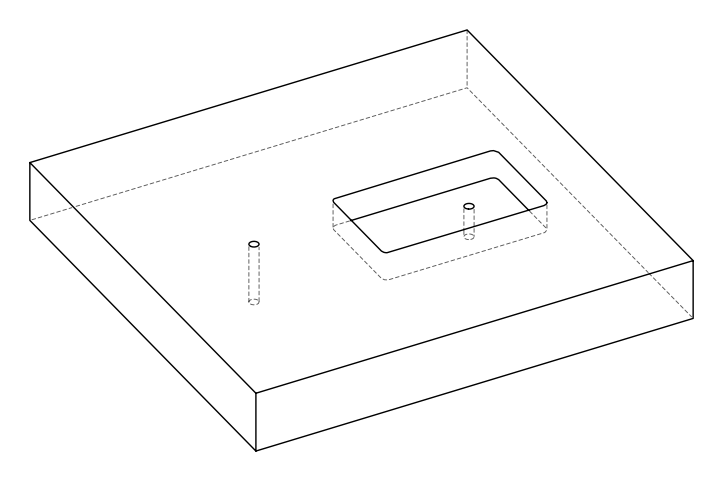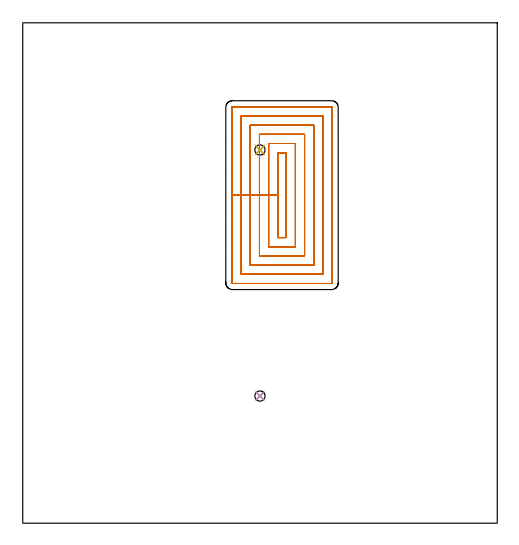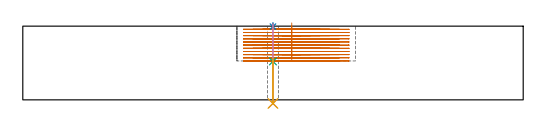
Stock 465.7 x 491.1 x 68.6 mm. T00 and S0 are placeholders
(PLAN: 5 operations, 2 tool changes, 50.5 min)
(1 MILL_RECTANGULAR_POCKET | POCKET_RECTANGULAR_STRAIGHT | NXT0201_011 | Follow Part, ap 3, ae 75% | 50.01 min | 661126 mm3)
(2 SPOT_DRILL | STEP1HOLE | NXT0321_9005460120000 | 0.03 min | 2 mm3)
(3 SPOT_DRILL_1 | STEP1HOLE_1 | NXT0321_9005460120000 | 0.04 min | 15 mm3)
(4 DRILL_THROUGH_HOLE_INTO_CENTER | STEP1HOLE | NXT0301_072 | 0.3 min | 5442 mm3)
(5 DRILL_THROUGH_HOLE_INTO_CENTER_1 | STEP1HOLE_1 | NXT0301_072 | 0.17 min | 2912 mm3)
(TOOL NXT0201_011 | ENDMILL 12mm [2P460-1200-NA 1630] | D12 FL38 Z6)
(TOOL NXT0321_9005460120000 | NC Spot Drill, 142deg, 12mm, Carbide, Uncoated | D12 PA142 FL30 Z2)
(TOOL NXT0301_072 | Carbide Drill 10.1mm [860.1-1010-051A1-MM 2214] | D10.1 PA140 FL71 Z2)
(OP 1 MILL_RECTANGULAR_POCKET)
G17 G21 G94 G90
T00 M6
G54
G17 G0 G90 X250.3 Y344.139 S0 M3
G43 Z78.6 H1
Z71.6
G94 G1 Y321.95 Z65.654 F250.
Y280.3 F500.
X258.6
Y363.6
X250.3
Y321.95
X241.3
Y271.3
X267.6
Y372.6
X241.3
Y321.95
X232.3
Y262.3
X276.6
Y381.6
X232.3
Y321.95
X223.3
Y253.3
X285.6
Y390.6
X223.3
Y321.95
X214.3
Y244.3
X294.6
Y399.6
X214.3
Y321.95
X205.3
Y235.7
G3 X205.7 Y235.3 R0.4
G1 X303.2
G3 X303.6 Y235.7 R0.4
G1 Y408.2
G3 X303.2 Y408.6 R0.4
G1 X205.7
G3 X205.3 Y408.2 R0.4
G1 Y321.95
Y320.95
G0 X250.3 Y344.139 Z68.654
G1 Y321.95 Z62.709 F250.
Y280.3 F500.
X258.6
Y363.6
X250.3
Y321.95
X241.3
Y271.3
X267.6
Y372.6
X241.3
Y321.95
X232.3
Y262.3
X276.6
Y381.6
X232.3
Y321.95
X223.3
Y253.3
X285.6
Y390.6
X223.3
Y321.95
X214.3
Y244.3
X294.6
Y399.6
X214.3
Y321.95
X205.3
Y235.7
G3 X205.7 Y235.3 R0.4
G1 X303.2
G3 X303.6 Y235.7 R0.4
G1 Y408.2
G3 X303.2 Y408.6 R0.4
G1 X205.7
G3 X205.3 Y408.2 R0.4
G1 Y321.95
Y320.95
G0 X250.3 Y344.139 Z65.709
G1 Y321.95 Z59.764 F250.
Y280.3 F500.
X258.6
Y363.6
X250.3
Y321.95
X241.3
Y271.3
X267.6
Y372.6
X241.3
Y321.95
X232.3
Y262.3
X276.6
Y381.6
X232.3
Y321.95
X223.3
Y253.3
X285.6
Y390.6
X223.3
Y321.95
X214.3
Y244.3
X294.6
Y399.6
X214.3
Y321.95
X205.3
Y235.7
G3 X205.7 Y235.3 R0.4
G1 X303.2
G3 X303.6 Y235.7 R0.4
G1 Y408.2
G3 X303.2 Y408.6 R0.4
G1 X205.7
G3 X205.3 Y408.2 R0.4
G1 Y321.95
Y320.95
G0 X250.3 Y344.139 Z62.764
G1 Y321.95 Z56.818 F250.
Y280.3 F500.
X258.6
Y363.6
X250.3
Y321.95
X241.3
Y271.3
X267.6
Y372.6
X241.3
Y321.95
X232.3
Y262.3
X276.6
Y381.6
X232.3
Y321.95
X223.3
Y253.3
X285.6
Y390.6
X223.3
Y321.95
X214.3
Y244.3
X294.6
Y399.6
X214.3
Y321.95
X205.3
Y235.7
G3 X205.7 Y235.3 R0.4
G1 X303.2
G3 X303.6 Y235.7 R0.4
G1 Y408.2
G3 X303.2 Y408.6 R0.4
G1 X205.7
G3 X205.3 Y408.2 R0.4
G1 Y321.95
Y320.95
G0 X250.3 Y344.139 Z59.818
G1 Y321.95 Z53.873 F250.
Y280.3 F500.
X258.6
Y363.6
X250.3
Y321.95
X241.3
Y271.3
X267.6
Y372.6
X241.3
Y321.95
X232.3
Y262.3
X276.6
Y381.6
X232.3
Y321.95
X223.3
Y253.3
X285.6
Y390.6
X223.3
Y321.95
X214.3
Y244.3
X294.6
Y399.6
X214.3
Y321.95
X205.3
Y235.7
G3 X205.7 Y235.3 R0.4
G1 X303.2
G3 X303.6 Y235.7 R0.4
G1 Y408.2
G3 X303.2 Y408.6 R0.4
G1 X205.7
G3 X205.3 Y408.2 R0.4
G1 Y321.95
Y320.95
G0 X250.3 Y344.139 Z56.873
G1 Y321.95 Z50.927 F250.
Y280.3 F500.
X258.6
Y363.6
X250.3
Y321.95
X241.3
Y271.3
X267.6
Y372.6
X241.3
Y321.95
X232.3
Y262.3
X276.6
Y381.6
X232.3
Y321.95
X223.3
Y253.3
X285.6
Y390.6
X223.3
Y321.95
X214.3
Y244.3
X294.6
Y399.6
X214.3
Y321.95
X205.3
Y235.7
G3 X205.7 Y235.3 R0.4
G1 X303.2
G3 X303.6 Y235.7 R0.4
G1 Y408.2
G3 X303.2 Y408.6 R0.4
G1 X205.7
G3 X205.3 Y408.2 R0.4
G1 Y321.95
Y320.95
G0 X250.3 Y344.139 Z53.927
G1 Y321.95 Z47.982 F250.
Y280.3 F500.
X258.6
Y363.6
X250.3
Y321.95
X241.3
Y271.3
X267.6
Y372.6
X241.3
Y321.95
X232.3
Y262.3
X276.6
Y381.6
X232.3
Y321.95
X223.3
Y253.3
X285.6
Y390.6
X223.3
Y321.95
X214.3
Y244.3
X294.6
Y399.6
X214.3
Y321.95
X205.3
Y235.7
G3 X205.7 Y235.3 R0.4
G1 X303.2
G3 X303.6 Y235.7 R0.4
G1 Y408.2
G3 X303.2 Y408.6 R0.4
G1 X205.7
G3 X205.3 Y408.2 R0.4
G1 Y321.95
Y320.95
G0 X250.3 Y344.139 Z50.982
G1 Y321.95 Z45.036 F250.
Y280.3 F500.
X258.6
Y363.6
X250.3
Y321.95
X241.3
Y271.3
X267.6
Y372.6
X241.3
Y321.95
X232.3
Y262.3
X276.6
Y381.6
X232.3
Y321.95
X223.3
Y253.3
X285.6
Y390.6
X223.3
Y321.95
X214.3
Y244.3
X294.6
Y399.6
X214.3
Y321.95
X205.3
Y235.7
G3 X205.7 Y235.3 R0.4
G1 X303.2
G3 X303.6 Y235.7 R0.4
G1 Y408.2
G3 X303.2 Y408.6 R0.4
G1 X205.7
G3 X205.3 Y408.2 R0.4
G1 Y321.95
Y320.95
G0 X250.3 Y344.139 Z48.036
G1 Y321.95 Z42.091 F250.
Y280.3 F500.
X258.6
Y363.6
X250.3
Y321.95
X241.3
Y271.3
X267.6
Y372.6
X241.3
Y321.95
X232.3
Y262.3
X276.6
Y381.6
X232.3
Y321.95
X223.3
Y253.3
X285.6
Y390.6
X223.3
Y321.95
X214.3
Y244.3
X294.6
Y399.6
X214.3
Y321.95
X205.3
Y235.7
G3 X205.7 Y235.3 R0.4
G1 X303.2
G3 X303.6 Y235.7 R0.4
G1 Y408.2
G3 X303.2 Y408.6 R0.4
G1 X205.7
G3 X205.3 Y408.2 R0.4
G1 Y321.95
Y320.95
G0 X250.3 Y344.139 Z45.091
G1 Y321.95 Z39.145 F250.
Y280.3 F500.
X258.6
Y363.6
X250.3
Y321.95
X241.3
Y271.3
X267.6
Y372.6
X241.3
Y321.95
X232.3
Y262.3
X276.6
Y381.6
X232.3
Y321.95
X223.3
Y253.3
X285.6
Y390.6
X223.3
Y321.95
X214.3
Y244.3
X294.6
Y399.6
X214.3
Y321.95
X205.3
Y235.7
G3 X205.7 Y235.3 R0.4
G1 X303.2
G3 X303.6 Y235.7 R0.4
G1 Y408.2
G3 X303.2 Y408.6 R0.4
G1 X205.7
G3 X205.3 Y408.2 R0.4
G1 Y321.95
Y320.95
G0 X250.3 Y344.139 Z42.145
G1 Y321.95 Z36.2 F250.
Y280.3 F500.
X258.6
Y363.6
X250.3
Y321.95
X241.3
Y271.3
X267.6
Y372.6
X241.3
Y321.95
X232.3
Y262.3
X276.6
Y381.6
X232.3
Y321.95
X223.3
Y253.3
X285.6
Y390.6
X223.3
Y321.95
X214.3
Y244.3
X294.6
Y399.6
X214.3
Y321.95
X205.3
Y235.7
G3 X205.7 Y235.3 R0.4
G1 X303.2
G3 X303.6 Y235.7 R0.4
G1 Y408.2
G3 X303.2 Y408.6 R0.4
G1 X205.7
G3 X205.3 Y408.2 R0.4
G1 Y321.95
Y320.95
G0 Z78.6
M5
M2
(OP 2 SPOT_DRILL)
G17 G21 G94 G90
T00 M6
G54
G17 G0 G90 X232.8 Y124.8 S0 M3
G43 Z78.6 H0
G94 G81 G98 Z68.161 F250. R71.6
G80
M5
M2
(OP 3 SPOT_DRILL_1)
G17 G21 G94 G90
T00 M6
G54
G17 G0 G90 X232.8 Y366.3 S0 M3
G43 Z78.6 H0
G94 G81 G98 Z35.761 F250. R39.2
G80
M5
M2
(OP 4 DRILL_THROUGH_HOLE_INTO_CENTER)
G17 G21 G94 G90
T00 M6
G54
G17 G0 G90 X232.8 Y124.8 S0 M3
G43 Z78.6 H1
G94 G73 G98 Z-3.338 F250. Q8.992 R70.6
G80
M5
M2
(OP 5 DRILL_THROUGH_HOLE_INTO_CENTER_1)
G17 G21 G94 G90
T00 M6
G54
G17 G0 G90 X232.8 Y366.3 S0 M3
G43 Z78.6 H1
G94 G73 G98 Z-3.338 F250. Q9.885 R38.2
G80
M5
M2
